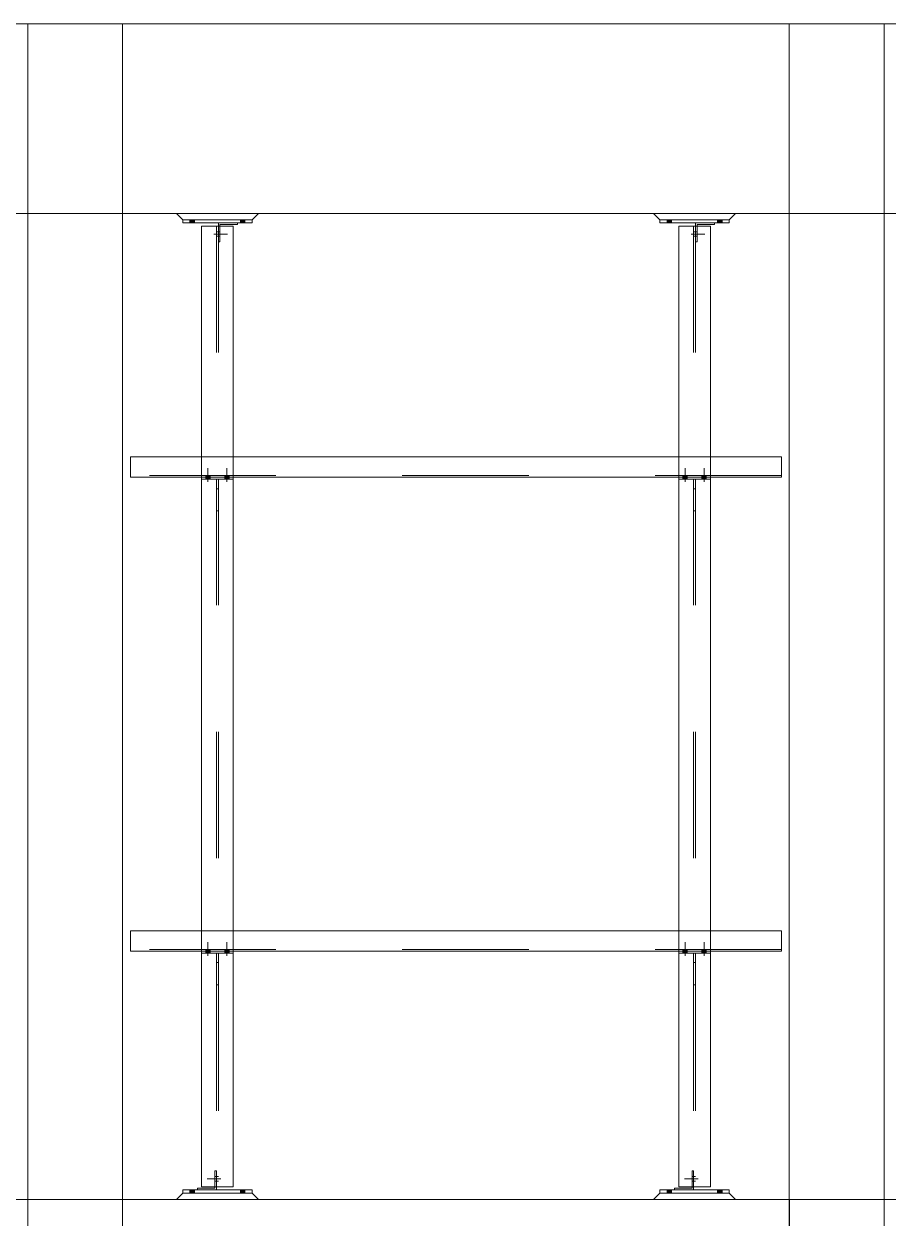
# Model space of a CAD drawing. Header units: millimetres. Extents: x 652937 to 1670132, y 1473552 to 2851037.
# Drawn here: x 663471.046 to 663473.782, y 1524533.461 to 1524537.24 of the extents above; entities that cross this region are included whole.
import ezdxf

# ---------------------------------------------------------------- set-up
doc = ezdxf.new("R2010")
doc.units = ezdxf.units.MM
for name, pattern in [('XKITLINE00', [0]), ('XKITLINE01', [4, 1, -1, 1, -1]), ('XKITLINE02', [4, 2, -2])]:
    doc.linetypes.add(name, pattern=pattern)
for name, color, linetype, lineweight in [('Bolt', 7, 'Continuous', 0), ('Part', 7, 'Continuous', 0), ('S-GRID', 7, 'Continuous', 9)]:
    doc.layers.add(name, color=color, linetype=linetype, lineweight=lineweight)

# ---------------------------------------------------------------- blocks, each defined once
blk = doc.blocks.new('*A18802950')
at = {"layer": 'S-GRID', "color": 7, "linetype": 'XKITLINE01', "lineweight": 0}
blk.add_line((-21.862873, 47.4), (90.947689, 47.4), dxfattribs=at)
blk = doc.blocks.new('*A18812951')
at = {"layer": 'S-GRID', "color": 7, "linetype": 'XKITLINE01', "lineweight": 0}
blk.add_line((-21.862873, 66), (90.947689, 66), dxfattribs=at)
blk = doc.blocks.new('*A19292999')
at = {"layer": 'Part', "color": 7, "linetype": 'XKITLINE02', "lineweight": 0}
for p, q in [((62.452218, 47.4), (62.452218, 44.4)), ((62.452683, 47.4), (62.452218, 47.4)), ((62.452218, 47.4), (62.452683, 47.4)), ((63.952218, 30.9), (63.952218, 47.4)), ((62.452218, 36.9), (62.452218, 30.9)), ((62.452683, 30.9), (62.452218, 30.9)), ((62.452218, 30.9), (62.452683, 30.9))]:
    blk.add_line(p, q, dxfattribs=at)
at = {"layer": 'Part', "color": 7, "linetype": 'XKITLINE00', "lineweight": 0}
for p, q in [((62.452683, 47.4), (63.952683, 47.4)), ((62.452683, 30.9), (62.452683, 47.4)), ((63.952683, 47.4), (63.952683, 30.9)), ((62.452218, 44.4), (62.452218, 36.9)), ((63.952683, 30.9), (62.452683, 30.9))]:
    blk.add_line(p, q, dxfattribs=at)
blk = doc.blocks.new('*A19303000')
at = {"layer": 'Part', "color": 7, "linetype": 'XKITLINE02', "lineweight": 0}
for p, q in [((50.402219, 47.4), (50.402219, 44.4)), ((50.402684, 47.4), (50.402219, 47.4)), ((50.402219, 47.4), (50.402684, 47.4)), ((51.902218, 30.9), (51.902218, 47.4)), ((50.402219, 36.9), (50.402219, 30.9)), ((50.402684, 30.9), (50.402219, 30.9)), ((50.402219, 30.9), (50.402684, 30.9))]:
    blk.add_line(p, q, dxfattribs=at)
at = {"layer": 'Part', "color": 7, "linetype": 'XKITLINE00', "lineweight": 0}
for p, q in [((50.402684, 47.4), (51.902684, 47.4)), ((50.402684, 30.9), (50.402684, 47.4)), ((51.902684, 47.4), (51.902684, 30.9)), ((50.402219, 44.4), (50.402219, 36.9)), ((51.902684, 30.9), (50.402684, 30.9))]:
    blk.add_line(p, q, dxfattribs=at)
blk = doc.blocks.new('*A21393209')
at = {"layer": 'Part', "color": 7, "linetype": 'XKITLINE00', "lineweight": 0}
blk.add_line((74.248136, 47.4), (-6.027551, 47.4), dxfattribs=at)
blk = doc.blocks.new('*A21423212')
at = {"layer": 'Part', "color": 7, "linetype": 'XKITLINE00', "lineweight": 0}
for p, q in [((74.247682, 66), (-6.027313, 66)), ((74.247682, 63), (-6.027313, 63))]:
    blk.add_line(p, q, dxfattribs=at)
blk = doc.blocks.new('*A21433213')
at = {"layer": 'Part', "color": 7, "linetype": 'XKITLINE00', "lineweight": 0}
for p, q in [((53.387713, 58.795), (53.387713, 58.295)), ((53.387899, 58.645), (53.387899, 58.795)), ((53.417899, 58.795), (53.387899, 58.795)), ((53.417899, 58.645), (53.417899, 58.795)), ((53.38776, 58.295), (53.387899, 58.645)), ((53.387899, 58.645), (53.417899, 58.645)), ((53.417899, 58.645), (53.41776, 58.295)), ((53.387713, 58.295), (53.38776, 58.295)), ((53.41776, 58.295), (53.38776, 58.295))]:
    blk.add_line(p, q, dxfattribs=at)
at = {"layer": 'Part', "color": 7, "linetype": 'XKITLINE02', "lineweight": 0}
for p, q in [((53.387899, 58.795), (53.387713, 58.795)), ((53.387899, 58.795), (53.387713, 58.795)), ((53.417713, 58.295), (53.417713, 58.795)), ((53.38776, 58.295), (53.387713, 58.295))]:
    blk.add_line(p, q, dxfattribs=at)
blk = doc.blocks.new('*A21453215')
at = {"layer": 'Part', "color": 7, "linetype": 'XKITLINE02', "lineweight": 0}
for p, q in [((50.401848, 66), (50.401848, 63)), ((50.402314, 66), (50.401848, 66)), ((50.401848, 66), (50.402314, 66)), ((51.901848, 47.4), (51.901848, 66)), ((50.402314, 47.4), (50.401848, 47.4)), ((50.401848, 47.4), (50.402314, 47.4))]:
    blk.add_line(p, q, dxfattribs=at)
at = {"layer": 'Part', "color": 7, "linetype": 'XKITLINE00', "lineweight": 0}
for p, q in [((50.402314, 66), (51.902314, 66)), ((50.402314, 47.4), (50.402314, 66)), ((51.902314, 66), (51.902314, 47.4)), ((50.401848, 63), (50.401848, 47.4)), ((51.902314, 47.4), (50.402314, 47.4))]:
    blk.add_line(p, q, dxfattribs=at)
blk = doc.blocks.new('*A21623232')
at = {"layer": 'Part', "color": 7, "linetype": 'XKITLINE00', "lineweight": 0}
for p, q in [((52.027684, 59.15), (52.027694, 59.15)), ((52.02784, 59.15), (52.027694, 59.15)), ((52.027694, 59.15), (52.027694, 58.855)), ((62.327851, 59.15), (52.02783, 59.15)), ((52.02784, 59.15), (52.02784, 58.825)), ((62.327841, 59.15), (62.327851, 59.15)), ((62.327851, 59.15), (62.327851, 58.825)), ((52.027684, 58.855), (52.027684, 58.825)), ((52.02784, 58.825), (52.027684, 58.825)), ((52.027684, 58.825), (62.327851, 58.825)), ((52.027694, 58.855), (52.02784, 58.855)), ((52.027694, 58.855), (52.02783, 58.855))]:
    blk.add_line(p, q, dxfattribs=at)
at = {"layer": 'Part', "color": 7, "linetype": 'XKITLINE02', "lineweight": 0}
for p, q in [((52.027684, 59.15), (52.027684, 58.855)), ((52.027694, 59.15), (52.027684, 59.15)), ((52.02783, 58.855), (52.02783, 59.15)), ((62.327695, 58.825), (62.327695, 59.15)), ((62.327695, 59.15), (62.327705, 59.15)), ((62.327705, 59.15), (62.327705, 58.855)), ((62.327841, 58.855), (62.327841, 59.15)), ((62.327841, 58.855), (52.02783, 58.855)), ((62.327851, 58.825), (62.327695, 58.825)), ((62.327705, 58.855), (62.327841, 58.855))]:
    blk.add_line(p, q, dxfattribs=at)
blk = doc.blocks.new('*A21643234')
at = {"layer": 'Part', "color": 7, "linetype": 'XKITLINE00', "lineweight": 0}
for p, q in [((53.152713, 58.825), (53.152713, 58.795)), ((53.152713, 58.795), (53.152899, 58.795)), ((53.652899, 58.795), (53.152713, 58.795)), ((53.152899, 58.825), (53.152899, 58.795)), ((53.652899, 58.795), (53.652899, 58.825))]:
    blk.add_line(p, q, dxfattribs=at)
at = {"layer": 'Part', "color": 7, "linetype": 'XKITLINE02', "lineweight": 0}
for p, q in [((53.652899, 58.825), (53.152713, 58.825)), ((53.652713, 58.825), (53.652899, 58.825)), ((53.652713, 58.825), (53.652713, 58.795)), ((53.652713, 58.795), (53.652899, 58.795))]:
    blk.add_line(p, q, dxfattribs=at)
blk = doc.blocks.new('*A21653235')
at = {"layer": 'Bolt'}
for points in [[(53.218, 58.825), (53.218, 58.855), (53.288, 58.855), (53.288, 58.825)], [(53.218, 58.795), (53.218, 58.825), (53.288, 58.825), (53.288, 58.795)], [(53.518, 58.825), (53.518, 58.855), (53.588, 58.855), (53.588, 58.825)], [(53.518, 58.795), (53.518, 58.825), (53.588, 58.825), (53.588, 58.795)]]:
    blk.add_hatch(color=7, dxfattribs=at).paths.add_polyline_path(points, flags=17)
at = {"layer": 'Bolt', "color": 7, "linetype": 'XKITLINE00', "lineweight": 0}
for p, q in [((53.253, 58.755), (53.253, 58.97)), ((53.553, 58.755), (53.553, 58.97)), ((53.218, 58.825), (53.218, 58.855)), ((53.218, 58.795), (53.218, 58.825)), ((53.288, 58.825), (53.288, 58.855)), ((53.288, 58.795), (53.288, 58.825)), ((53.518, 58.825), (53.518, 58.855)), ((53.518, 58.795), (53.518, 58.825)), ((53.588, 58.825), (53.588, 58.855)), ((53.588, 58.795), (53.588, 58.825))]:
    blk.add_line(p, q, dxfattribs=at)
blk = doc.blocks.new('*A21663236')
at = {"layer": 'Part', "color": 7, "linetype": 'XKITLINE00', "lineweight": 0}
for p, q in [((60.702788, 58.825), (60.702788, 58.795)), ((60.702788, 58.795), (60.702974, 58.795)), ((61.202974, 58.795), (60.702788, 58.795)), ((60.702974, 58.825), (60.702974, 58.795)), ((61.202974, 58.795), (61.202974, 58.825))]:
    blk.add_line(p, q, dxfattribs=at)
at = {"layer": 'Part', "color": 7, "linetype": 'XKITLINE02', "lineweight": 0}
for p, q in [((61.202974, 58.825), (60.702788, 58.825)), ((61.202788, 58.825), (61.202974, 58.825)), ((61.202788, 58.825), (61.202788, 58.795)), ((61.202788, 58.795), (61.202974, 58.795))]:
    blk.add_line(p, q, dxfattribs=at)
blk = doc.blocks.new('*A21673237')
at = {"layer": 'Bolt'}
for points in [[(60.768, 58.825), (60.768, 58.855), (60.838, 58.855), (60.838, 58.825)], [(60.768, 58.795), (60.768, 58.825), (60.838, 58.825), (60.838, 58.795)], [(61.068, 58.825), (61.068, 58.855), (61.138, 58.855), (61.138, 58.825)], [(61.068, 58.795), (61.068, 58.825), (61.138, 58.825), (61.138, 58.795)]]:
    blk.add_hatch(color=7, dxfattribs=at).paths.add_polyline_path(points, flags=17)
at = {"layer": 'Bolt', "color": 7, "linetype": 'XKITLINE00', "lineweight": 0}
for p, q in [((60.803, 58.755), (60.803, 58.97)), ((61.103, 58.755), (61.103, 58.97)), ((60.768, 58.825), (60.768, 58.855)), ((60.768, 58.795), (60.768, 58.825)), ((60.838, 58.825), (60.838, 58.855)), ((60.838, 58.795), (60.838, 58.825)), ((61.068, 58.825), (61.068, 58.855)), ((61.068, 58.795), (61.068, 58.825)), ((61.138, 58.825), (61.138, 58.855)), ((61.138, 58.795), (61.138, 58.825))]:
    blk.add_line(p, q, dxfattribs=at)
blk = doc.blocks.new('*A21683238')
at = {"layer": 'Part', "color": 7, "linetype": 'XKITLINE00', "lineweight": 0}
for p, q in [((52.852543, 62.85), (52.852543, 62.9)), ((53.952713, 62.9), (52.852543, 62.9)), ((53.952713, 62.85), (52.852543, 62.85)), ((52.852713, 62.85), (52.852713, 62.9)), ((53.952713, 62.85), (53.952713, 62.9))]:
    blk.add_line(p, q, dxfattribs=at)
at = {"layer": 'Part', "color": 7, "linetype": 'XKITLINE02', "lineweight": 0}
blk.add_line((53.952543, 62.85), (53.952543, 62.9), dxfattribs=at)
blk = doc.blocks.new('*A21693239')
at = {"layer": 'Part', "color": 7, "linetype": 'XKITLINE00', "lineweight": 0}
for p, q in [((53.417582, 62.85), (53.417582, 62.8)), ((53.417675, 62.85), (53.417675, 62.8)), ((53.442675, 62.825), (53.442675, 62.8)), ((53.717675, 62.825), (53.442675, 62.825)), ((53.717675, 62.825), (53.717675, 62.85))]:
    blk.add_line(p, q, dxfattribs=at)
at = {"layer": 'Part', "color": 7, "linetype": 'XKITLINE02', "lineweight": 0}
for p, q in [((53.717675, 62.85), (53.417582, 62.85)), ((53.417582, 62.8), (53.417582, 62.55)), ((53.417675, 62.8), (53.417675, 62.55)), ((53.442675, 62.825), (53.442582, 62.825)), ((53.442582, 62.825), (53.442582, 62.55)), ((53.442675, 62.825), (53.442582, 62.825)), ((53.442675, 62.8), (53.442675, 62.55)), ((53.717582, 62.85), (53.717582, 62.825)), ((53.442675, 62.55), (53.417582, 62.55))]:
    blk.add_line(p, q, dxfattribs=at)
blk = doc.blocks.new('*A21703240')
at = {"layer": 'Part', "color": 7, "linetype": 'XKITLINE00', "lineweight": 0}
for p, q in [((52.752512, 63), (52.852543, 62.9)), ((52.852713, 62.9), (52.752744, 63)), ((54.052744, 63), (53.952713, 62.9)), ((53.952713, 62.9), (52.852543, 62.9))]:
    blk.add_line(p, q, dxfattribs=at)
at = {"layer": 'Part', "color": 7, "linetype": 'XKITLINE02', "lineweight": 0}
for p, q in [((52.752744, 63), (52.752512, 63)), ((52.752512, 63), (54.052744, 63)), ((53.952543, 62.9), (54.052512, 63)), ((53.952713, 62.9), (53.952543, 62.9))]:
    blk.add_line(p, q, dxfattribs=at)
blk = doc.blocks.new('*A21713241')
at = {"layer": 'Bolt', "color": 7, "linetype": 'XKITLINE02', "lineweight": 0}
for p, q in [((53.348028, 62.675), (53.562628, 62.675)), ((53.387617, 62.64), (53.417617, 62.64)), ((53.387639, 62.71), (53.417639, 62.71)), ((53.417598, 62.64), (53.442598, 62.64)), ((53.417658, 62.71), (53.442658, 62.71))]:
    blk.add_line(p, q, dxfattribs=at)
blk = doc.blocks.new('*A21723242')
at = {"layer": 'Bolt'}
for points in [[(53.038, 62.9), (53.038, 62.85), (52.968, 62.85), (52.968, 62.9)], [(53.838, 62.9), (53.838, 62.85), (53.768, 62.85), (53.768, 62.9)]]:
    blk.add_hatch(color=7, dxfattribs=at).paths.add_polyline_path(points, flags=17)
at = {"layer": 'Bolt', "color": 7, "linetype": 'XKITLINE00', "lineweight": 0}
for p, q in [((52.968, 62.9), (52.968, 62.85)), ((53.003, 62.9), (53.003, 62.85)), ((53.038, 62.9), (53.038, 62.85)), ((53.768, 62.9), (53.768, 62.85)), ((53.803, 62.9), (53.803, 62.85)), ((53.838, 62.9), (53.838, 62.85))]:
    blk.add_line(p, q, dxfattribs=at)
blk = doc.blocks.new('*A21733243')
at = {"layer": 'Part', "color": 7, "linetype": 'XKITLINE00', "lineweight": 0}
for p, q in [((60.402617, 62.85), (60.402617, 62.9)), ((61.502788, 62.9), (60.402617, 62.9)), ((61.502788, 62.85), (60.402617, 62.85)), ((60.402788, 62.85), (60.402788, 62.9)), ((61.502788, 62.85), (61.502788, 62.9))]:
    blk.add_line(p, q, dxfattribs=at)
at = {"layer": 'Part', "color": 7, "linetype": 'XKITLINE02', "lineweight": 0}
blk.add_line((61.502617, 62.85), (61.502617, 62.9), dxfattribs=at)
blk = doc.blocks.new('*A21743244')
at = {"layer": 'Part', "color": 7, "linetype": 'XKITLINE00', "lineweight": 0}
for p, q in [((60.967656, 62.85), (60.967656, 62.8)), ((60.967749, 62.85), (60.967749, 62.8)), ((60.992749, 62.825), (60.992749, 62.8)), ((61.267749, 62.825), (60.992749, 62.825)), ((61.267749, 62.825), (61.267749, 62.85))]:
    blk.add_line(p, q, dxfattribs=at)
at = {"layer": 'Part', "color": 7, "linetype": 'XKITLINE02', "lineweight": 0}
for p, q in [((61.267749, 62.85), (60.967656, 62.85)), ((60.967656, 62.8), (60.967656, 62.55)), ((60.967749, 62.8), (60.967749, 62.55)), ((60.992749, 62.825), (60.992656, 62.825)), ((60.992656, 62.825), (60.992656, 62.55)), ((60.992749, 62.825), (60.992656, 62.825)), ((60.992749, 62.8), (60.992749, 62.55)), ((61.267656, 62.85), (61.267656, 62.825)), ((60.992749, 62.55), (60.967656, 62.55))]:
    blk.add_line(p, q, dxfattribs=at)
blk = doc.blocks.new('*A21753245')
at = {"layer": 'Part', "color": 7, "linetype": 'XKITLINE00', "lineweight": 0}
for p, q in [((60.302586, 63), (60.402617, 62.9)), ((60.402788, 62.9), (60.302819, 63)), ((61.602819, 63), (61.502788, 62.9)), ((61.502788, 62.9), (60.402617, 62.9))]:
    blk.add_line(p, q, dxfattribs=at)
at = {"layer": 'Part', "color": 7, "linetype": 'XKITLINE02', "lineweight": 0}
for p, q in [((60.302819, 63), (60.302586, 63)), ((60.302586, 63), (61.602819, 63)), ((61.502617, 62.9), (61.602586, 63)), ((61.502788, 62.9), (61.502617, 62.9))]:
    blk.add_line(p, q, dxfattribs=at)
blk = doc.blocks.new('*A21763246')
at = {"layer": 'Bolt', "color": 7, "linetype": 'XKITLINE02', "lineweight": 0}
for p, q in [((60.898102, 62.675), (61.112702, 62.675)), ((60.937692, 62.64), (60.967692, 62.64)), ((60.937713, 62.71), (60.967713, 62.71)), ((60.967672, 62.64), (60.992672, 62.64)), ((60.967733, 62.71), (60.992733, 62.71))]:
    blk.add_line(p, q, dxfattribs=at)
blk = doc.blocks.new('*A21773247')
at = {"layer": 'Bolt'}
for points in [[(60.588, 62.9), (60.588, 62.85), (60.518, 62.85), (60.518, 62.9)], [(61.388, 62.9), (61.388, 62.85), (61.318, 62.85), (61.318, 62.9)]]:
    blk.add_hatch(color=7, dxfattribs=at).paths.add_polyline_path(points, flags=17)
at = {"layer": 'Bolt', "color": 7, "linetype": 'XKITLINE00', "lineweight": 0}
for p, q in [((60.518, 62.9), (60.518, 62.85)), ((60.553, 62.9), (60.553, 62.85)), ((60.588, 62.9), (60.588, 62.85)), ((61.318, 62.9), (61.318, 62.85)), ((61.353, 62.9), (61.353, 62.85)), ((61.388, 62.9), (61.388, 62.85))]:
    blk.add_line(p, q, dxfattribs=at)
blk = doc.blocks.new('*A23153385')
at = {"layer": 'Part', "color": 7, "linetype": 'XKITLINE02', "lineweight": 0}
for p, q in [((62.451848, 66), (62.451848, 63)), ((62.452313, 66), (62.451848, 66)), ((62.451848, 66), (62.452313, 66)), ((63.951848, 47.4), (63.951848, 66)), ((62.452313, 47.4), (62.451848, 47.4)), ((62.451848, 47.4), (62.452313, 47.4))]:
    blk.add_line(p, q, dxfattribs=at)
at = {"layer": 'Part', "color": 7, "linetype": 'XKITLINE00', "lineweight": 0}
for p, q in [((62.452313, 66), (63.952313, 66)), ((62.452313, 47.4), (62.452313, 66)), ((63.952313, 66), (63.952313, 47.4)), ((62.451848, 63), (62.451848, 47.4)), ((63.952313, 47.4), (62.452313, 47.4))]:
    blk.add_line(p, q, dxfattribs=at)
blk = doc.blocks.new('*A23163386')
at = {"layer": 'Part', "color": 7, "linetype": 'XKITLINE00', "lineweight": 0}
for p, q in [((52.027684, 51.65), (52.027694, 51.65)), ((52.02784, 51.65), (52.027694, 51.65)), ((52.027694, 51.65), (52.027694, 51.355)), ((62.327851, 51.65), (52.02783, 51.65)), ((52.02784, 51.65), (52.02784, 51.325)), ((62.327841, 51.65), (62.327851, 51.65)), ((62.327851, 51.65), (62.327851, 51.325)), ((52.027684, 51.355), (52.027684, 51.325)), ((52.02784, 51.325), (52.027684, 51.325)), ((52.027684, 51.325), (62.327851, 51.325)), ((52.027694, 51.355), (52.02784, 51.355)), ((52.027694, 51.355), (52.02783, 51.355))]:
    blk.add_line(p, q, dxfattribs=at)
at = {"layer": 'Part', "color": 7, "linetype": 'XKITLINE02', "lineweight": 0}
for p, q in [((52.027684, 51.65), (52.027684, 51.355)), ((52.027694, 51.65), (52.027684, 51.65)), ((52.02783, 51.355), (52.02783, 51.65)), ((62.327695, 51.325), (62.327695, 51.65)), ((62.327695, 51.65), (62.327705, 51.65)), ((62.327705, 51.65), (62.327705, 51.355)), ((62.327841, 51.355), (62.327841, 51.65)), ((62.327841, 51.355), (52.02783, 51.355)), ((62.327851, 51.325), (62.327695, 51.325)), ((62.327705, 51.355), (62.327841, 51.355))]:
    blk.add_line(p, q, dxfattribs=at)
blk = doc.blocks.new('*A23173387')
at = {"layer": 'Part', "color": 7, "linetype": 'XKITLINE00', "lineweight": 0}
for p, q in [((53.652706, 62.8), (53.152551, 62.8)), ((53.152563, 62.8), (53.152563, 59.15)), ((53.152706, 62.8), (53.152706, 59.15)), ((53.652706, 62.8), (53.652706, 59.15)), ((53.152563, 58.825), (53.152563, 51.65)), ((53.152706, 58.825), (53.152706, 51.65)), ((53.652706, 58.795), (53.652706, 51.65)), ((53.152563, 51.325), (53.152563, 47.6)), ((53.152706, 51.325), (53.152706, 47.6)), ((53.652706, 51.295), (53.652706, 47.6)), ((53.652706, 47.6), (53.152551, 47.6))]:
    blk.add_line(p, q, dxfattribs=at)
at = {"layer": 'Part', "color": 7, "linetype": 'XKITLINE02', "lineweight": 0}
for p, q in [((53.152551, 62.8), (53.152551, 47.6)), ((53.152693, 62.8), (53.152693, 47.6)), ((53.387563, 62.8), (53.387563, 47.6)), ((53.387693, 62.8), (53.387693, 47.6)), ((53.417563, 62.8), (53.417563, 47.6)), ((53.417693, 62.8), (53.417693, 47.6)), ((53.652551, 62.8), (53.652551, 47.6)), ((53.652563, 62.8), (53.652563, 47.6)), ((53.652693, 62.8), (53.652693, 47.6)), ((53.152563, 59.15), (53.152563, 58.825)), ((53.152706, 59.15), (53.152706, 58.825)), ((53.652706, 59.15), (53.652706, 58.795)), ((53.152563, 51.65), (53.152563, 51.325)), ((53.152706, 51.65), (53.152706, 51.325)), ((53.652706, 51.65), (53.652706, 51.295))]:
    blk.add_line(p, q, dxfattribs=at)
blk = doc.blocks.new('*A23183388')
at = {"layer": 'Part', "color": 7, "linetype": 'XKITLINE00', "lineweight": 0}
for p, q in [((61.20278, 62.8), (60.702625, 62.8)), ((60.702637, 62.8), (60.702637, 59.15)), ((60.70278, 62.8), (60.70278, 59.15)), ((61.20278, 62.8), (61.20278, 59.15)), ((60.702637, 58.825), (60.702637, 51.65)), ((60.70278, 58.825), (60.70278, 51.65)), ((61.20278, 58.795), (61.20278, 51.65)), ((60.702637, 51.325), (60.702637, 47.6)), ((60.70278, 51.325), (60.70278, 47.6)), ((61.20278, 51.295), (61.20278, 47.6)), ((61.20278, 47.6), (60.702625, 47.6))]:
    blk.add_line(p, q, dxfattribs=at)
at = {"layer": 'Part', "color": 7, "linetype": 'XKITLINE02', "lineweight": 0}
for p, q in [((60.702625, 62.8), (60.702625, 47.6)), ((60.702768, 62.8), (60.702768, 47.6)), ((60.937637, 62.8), (60.937637, 47.6)), ((60.937768, 62.8), (60.937768, 47.6)), ((60.967637, 62.8), (60.967637, 47.6)), ((60.967768, 62.8), (60.967768, 47.6)), ((61.202625, 62.8), (61.202625, 47.6)), ((61.202637, 62.8), (61.202637, 47.6)), ((61.202768, 62.8), (61.202768, 47.6)), ((60.702637, 59.15), (60.702637, 58.825)), ((60.70278, 59.15), (60.70278, 58.825)), ((61.20278, 59.15), (61.20278, 58.795)), ((60.702637, 51.65), (60.702637, 51.325)), ((60.70278, 51.65), (60.70278, 51.325)), ((61.20278, 51.65), (61.20278, 51.295))]:
    blk.add_line(p, q, dxfattribs=at)
blk = doc.blocks.new('*A23253395')
at = {"layer": 'Bolt'}
for points in [[(60.768, 51.325), (60.768, 51.355), (60.838, 51.355), (60.838, 51.325)], [(60.768, 51.295), (60.768, 51.325), (60.838, 51.325), (60.838, 51.295)], [(61.068, 51.325), (61.068, 51.355), (61.138, 51.355), (61.138, 51.325)], [(61.068, 51.295), (61.068, 51.325), (61.138, 51.325), (61.138, 51.295)]]:
    blk.add_hatch(color=7, dxfattribs=at).paths.add_polyline_path(points, flags=17)
at = {"layer": 'Bolt', "color": 7, "linetype": 'XKITLINE00', "lineweight": 0}
for p, q in [((60.803, 51.255), (60.803, 51.47)), ((61.103, 51.255), (61.103, 51.47)), ((60.768, 51.325), (60.768, 51.355)), ((60.768, 51.295), (60.768, 51.325)), ((60.838, 51.325), (60.838, 51.355)), ((60.838, 51.295), (60.838, 51.325)), ((61.068, 51.325), (61.068, 51.355)), ((61.068, 51.295), (61.068, 51.325)), ((61.138, 51.325), (61.138, 51.355)), ((61.138, 51.295), (61.138, 51.325))]:
    blk.add_line(p, q, dxfattribs=at)
blk = doc.blocks.new('*A23263396')
at = {"layer": 'Part', "color": 7, "linetype": 'XKITLINE00', "lineweight": 0}
for p, q in [((60.937788, 51.295), (60.937788, 50.795)), ((60.937974, 51.145), (60.937974, 51.295)), ((60.967974, 51.295), (60.937974, 51.295)), ((60.967974, 51.145), (60.967974, 51.295)), ((60.937834, 50.795), (60.937974, 51.145)), ((60.937974, 51.145), (60.967974, 51.145)), ((60.967974, 51.145), (60.967834, 50.795)), ((60.937788, 50.795), (60.937834, 50.795)), ((60.967834, 50.795), (60.937834, 50.795))]:
    blk.add_line(p, q, dxfattribs=at)
at = {"layer": 'Part', "color": 7, "linetype": 'XKITLINE02', "lineweight": 0}
for p, q in [((60.937974, 51.295), (60.937788, 51.295)), ((60.937974, 51.295), (60.937788, 51.295)), ((60.967788, 50.795), (60.967788, 51.295)), ((60.937834, 50.795), (60.937788, 50.795))]:
    blk.add_line(p, q, dxfattribs=at)
blk = doc.blocks.new('*A23273397')
at = {"layer": 'Part', "color": 7, "linetype": 'XKITLINE00', "lineweight": 0}
for p, q in [((60.702788, 51.325), (60.702788, 51.295)), ((60.702788, 51.295), (60.702974, 51.295)), ((61.202974, 51.295), (60.702788, 51.295)), ((60.702974, 51.325), (60.702974, 51.295)), ((61.202974, 51.295), (61.202974, 51.325))]:
    blk.add_line(p, q, dxfattribs=at)
at = {"layer": 'Part', "color": 7, "linetype": 'XKITLINE02', "lineweight": 0}
for p, q in [((61.202974, 51.325), (60.702788, 51.325)), ((61.202788, 51.325), (61.202974, 51.325)), ((61.202788, 51.325), (61.202788, 51.295)), ((61.202788, 51.295), (61.202974, 51.295))]:
    blk.add_line(p, q, dxfattribs=at)
blk = doc.blocks.new('*A23283398')
at = {"layer": 'Bolt'}
for points in [[(53.218, 51.325), (53.218, 51.355), (53.288, 51.355), (53.288, 51.325)], [(53.218, 51.295), (53.218, 51.325), (53.288, 51.325), (53.288, 51.295)], [(53.518, 51.325), (53.518, 51.355), (53.588, 51.355), (53.588, 51.325)], [(53.518, 51.295), (53.518, 51.325), (53.588, 51.325), (53.588, 51.295)]]:
    blk.add_hatch(color=7, dxfattribs=at).paths.add_polyline_path(points, flags=17)
at = {"layer": 'Bolt', "color": 7, "linetype": 'XKITLINE00', "lineweight": 0}
for p, q in [((53.253, 51.255), (53.253, 51.47)), ((53.553, 51.255), (53.553, 51.47)), ((53.218, 51.325), (53.218, 51.355)), ((53.218, 51.295), (53.218, 51.325)), ((53.288, 51.325), (53.288, 51.355)), ((53.288, 51.295), (53.288, 51.325)), ((53.518, 51.325), (53.518, 51.355)), ((53.518, 51.295), (53.518, 51.325)), ((53.588, 51.325), (53.588, 51.355)), ((53.588, 51.295), (53.588, 51.325))]:
    blk.add_line(p, q, dxfattribs=at)
blk = doc.blocks.new('*A23293399')
at = {"layer": 'Part', "color": 7, "linetype": 'XKITLINE00', "lineweight": 0}
for p, q in [((53.387713, 51.295), (53.387713, 50.795)), ((53.387899, 51.145), (53.387899, 51.295)), ((53.417899, 51.295), (53.387899, 51.295)), ((53.417899, 51.145), (53.417899, 51.295)), ((53.38776, 50.795), (53.387899, 51.145)), ((53.387899, 51.145), (53.417899, 51.145)), ((53.417899, 51.145), (53.41776, 50.795)), ((53.387713, 50.795), (53.38776, 50.795)), ((53.41776, 50.795), (53.38776, 50.795))]:
    blk.add_line(p, q, dxfattribs=at)
at = {"layer": 'Part', "color": 7, "linetype": 'XKITLINE02', "lineweight": 0}
for p, q in [((53.387899, 51.295), (53.387713, 51.295)), ((53.387899, 51.295), (53.387713, 51.295)), ((53.417713, 50.795), (53.417713, 51.295)), ((53.38776, 50.795), (53.387713, 50.795))]:
    blk.add_line(p, q, dxfattribs=at)
blk = doc.blocks.new('*A23303400')
at = {"layer": 'Part', "color": 7, "linetype": 'XKITLINE00', "lineweight": 0}
for p, q in [((53.152713, 51.325), (53.152713, 51.295)), ((53.152713, 51.295), (53.152899, 51.295)), ((53.652899, 51.295), (53.152713, 51.295)), ((53.152899, 51.325), (53.152899, 51.295)), ((53.652899, 51.295), (53.652899, 51.325))]:
    blk.add_line(p, q, dxfattribs=at)
at = {"layer": 'Part', "color": 7, "linetype": 'XKITLINE02', "lineweight": 0}
for p, q in [((53.652899, 51.325), (53.152713, 51.325)), ((53.652713, 51.325), (53.652899, 51.325)), ((53.652713, 51.325), (53.652713, 51.295)), ((53.652713, 51.295), (53.652899, 51.295))]:
    blk.add_line(p, q, dxfattribs=at)
blk = doc.blocks.new('*A23313401')
at = {"layer": 'Part', "color": 7, "linetype": 'XKITLINE00', "lineweight": 0}
for p, q in [((60.937788, 58.795), (60.937788, 58.295)), ((60.937974, 58.645), (60.937974, 58.795)), ((60.967974, 58.795), (60.937974, 58.795)), ((60.967974, 58.645), (60.967974, 58.795)), ((60.937834, 58.295), (60.937974, 58.645)), ((60.937974, 58.645), (60.967974, 58.645)), ((60.967974, 58.645), (60.967834, 58.295)), ((60.937788, 58.295), (60.937834, 58.295)), ((60.967834, 58.295), (60.937834, 58.295))]:
    blk.add_line(p, q, dxfattribs=at)
at = {"layer": 'Part', "color": 7, "linetype": 'XKITLINE02', "lineweight": 0}
for p, q in [((60.937974, 58.795), (60.937788, 58.795)), ((60.937974, 58.795), (60.937788, 58.795)), ((60.967788, 58.295), (60.967788, 58.795)), ((60.937834, 58.295), (60.937788, 58.295))]:
    blk.add_line(p, q, dxfattribs=at)
blk = doc.blocks.new('*A23533423')
at = {"layer": 'Bolt'}
for points in [[(53.038, 47.55), (53.038, 47.5), (52.968, 47.5), (52.968, 47.55)], [(53.838, 47.55), (53.838, 47.5), (53.768, 47.5), (53.768, 47.55)]]:
    blk.add_hatch(color=7, dxfattribs=at).paths.add_polyline_path(points, flags=17)
at = {"layer": 'Bolt', "color": 7, "linetype": 'XKITLINE00', "lineweight": 0}
for p, q in [((52.968, 47.5), (52.968, 47.55)), ((53.003, 47.5), (53.003, 47.55)), ((53.038, 47.5), (53.038, 47.55)), ((53.768, 47.5), (53.768, 47.55)), ((53.803, 47.5), (53.803, 47.55)), ((53.838, 47.5), (53.838, 47.55))]:
    blk.add_line(p, q, dxfattribs=at)
blk = doc.blocks.new('*A23543424')
at = {"layer": 'Bolt', "color": 7, "linetype": 'XKITLINE02', "lineweight": 0}
for p, q in [((53.457228, 47.725), (53.242628, 47.725)), ((53.387598, 47.76), (53.362598, 47.76)), ((53.387658, 47.69), (53.362658, 47.69)), ((53.417617, 47.76), (53.387617, 47.76)), ((53.417639, 47.69), (53.387639, 47.69))]:
    blk.add_line(p, q, dxfattribs=at)
blk = doc.blocks.new('*A23553425')
at = {"layer": 'Part', "color": 7, "linetype": 'XKITLINE00', "lineweight": 0}
for p, q in [((52.852543, 47.5), (52.752512, 47.4)), ((52.752744, 47.4), (52.852713, 47.5)), ((52.852713, 47.5), (52.852543, 47.5)), ((52.852543, 47.5), (53.952713, 47.5)), ((53.952713, 47.5), (54.052744, 47.4))]:
    blk.add_line(p, q, dxfattribs=at)
at = {"layer": 'Part', "color": 7, "linetype": 'XKITLINE02', "lineweight": 0}
for p, q in [((53.952543, 47.5), (54.052512, 47.4)), ((54.052744, 47.4), (52.752512, 47.4)), ((54.052512, 47.4), (54.052744, 47.4))]:
    blk.add_line(p, q, dxfattribs=at)
blk = doc.blocks.new('*A23563426')
at = {"layer": 'Part', "color": 7, "linetype": 'XKITLINE02', "lineweight": 0}
for p, q in [((53.387675, 47.85), (53.362582, 47.85)), ((53.362582, 47.85), (53.362582, 47.6)), ((53.362675, 47.85), (53.362675, 47.6)), ((53.387582, 47.55), (53.387582, 47.85)), ((53.387675, 47.85), (53.387675, 47.6)), ((53.087582, 47.575), (53.087675, 47.575)), ((53.087675, 47.575), (53.087582, 47.575)), ((53.387675, 47.55), (53.087582, 47.55))]:
    blk.add_line(p, q, dxfattribs=at)
at = {"layer": 'Part', "color": 7, "linetype": 'XKITLINE00', "lineweight": 0}
for p, q in [((53.087582, 47.575), (53.087582, 47.55)), ((53.362675, 47.575), (53.087675, 47.575)), ((53.087675, 47.575), (53.087675, 47.55)), ((53.362582, 47.6), (53.362582, 47.575)), ((53.362675, 47.6), (53.362675, 47.575)), ((53.387675, 47.6), (53.387675, 47.55))]:
    blk.add_line(p, q, dxfattribs=at)
blk = doc.blocks.new('*A23573427')
at = {"layer": 'Part', "color": 7, "linetype": 'XKITLINE00', "lineweight": 0}
for p, q in [((53.952713, 47.55), (52.852543, 47.55)), ((52.852543, 47.55), (52.852543, 47.5)), ((53.952713, 47.5), (52.852543, 47.5)), ((52.852713, 47.5), (52.852713, 47.55)), ((53.952713, 47.55), (53.952713, 47.5))]:
    blk.add_line(p, q, dxfattribs=at)
at = {"layer": 'Part', "color": 7, "linetype": 'XKITLINE02', "lineweight": 0}
blk.add_line((53.952543, 47.5), (53.952543, 47.55), dxfattribs=at)
blk = doc.blocks.new('*A24383508')
at = {"layer": 'Bolt'}
for points in [[(60.588, 47.55), (60.588, 47.5), (60.518, 47.5), (60.518, 47.55)], [(61.388, 47.55), (61.388, 47.5), (61.318, 47.5), (61.318, 47.55)]]:
    blk.add_hatch(color=7, dxfattribs=at).paths.add_polyline_path(points, flags=17)
at = {"layer": 'Bolt', "color": 7, "linetype": 'XKITLINE00', "lineweight": 0}
for p, q in [((60.518, 47.5), (60.518, 47.55)), ((60.553, 47.5), (60.553, 47.55)), ((60.588, 47.5), (60.588, 47.55)), ((61.318, 47.5), (61.318, 47.55)), ((61.353, 47.5), (61.353, 47.55)), ((61.388, 47.5), (61.388, 47.55))]:
    blk.add_line(p, q, dxfattribs=at)
blk = doc.blocks.new('*A24393509')
at = {"layer": 'Bolt', "color": 7, "linetype": 'XKITLINE02', "lineweight": 0}
for p, q in [((61.007302, 47.725), (60.792702, 47.725)), ((60.937672, 47.76), (60.912672, 47.76)), ((60.937733, 47.69), (60.912733, 47.69)), ((60.967692, 47.76), (60.937692, 47.76)), ((60.967713, 47.69), (60.937713, 47.69))]:
    blk.add_line(p, q, dxfattribs=at)
blk = doc.blocks.new('*A24403510')
at = {"layer": 'Part', "color": 7, "linetype": 'XKITLINE00', "lineweight": 0}
for p, q in [((60.402617, 47.5), (60.302586, 47.4)), ((60.302819, 47.4), (60.402788, 47.5)), ((60.402788, 47.5), (60.402617, 47.5)), ((60.402617, 47.5), (61.502788, 47.5)), ((61.502788, 47.5), (61.602819, 47.4))]:
    blk.add_line(p, q, dxfattribs=at)
at = {"layer": 'Part', "color": 7, "linetype": 'XKITLINE02', "lineweight": 0}
for p, q in [((61.502617, 47.5), (61.602586, 47.4)), ((61.602819, 47.4), (60.302586, 47.4)), ((61.602586, 47.4), (61.602819, 47.4))]:
    blk.add_line(p, q, dxfattribs=at)
blk = doc.blocks.new('*A24413511')
at = {"layer": 'Part', "color": 7, "linetype": 'XKITLINE02', "lineweight": 0}
for p, q in [((60.937749, 47.85), (60.912656, 47.85)), ((60.912656, 47.85), (60.912656, 47.6)), ((60.912749, 47.85), (60.912749, 47.6)), ((60.937656, 47.55), (60.937656, 47.85)), ((60.937749, 47.85), (60.937749, 47.6)), ((60.637656, 47.575), (60.637749, 47.575)), ((60.637749, 47.575), (60.637656, 47.575)), ((60.937749, 47.55), (60.637656, 47.55))]:
    blk.add_line(p, q, dxfattribs=at)
at = {"layer": 'Part', "color": 7, "linetype": 'XKITLINE00', "lineweight": 0}
for p, q in [((60.637656, 47.575), (60.637656, 47.55)), ((60.912749, 47.575), (60.637749, 47.575)), ((60.637749, 47.575), (60.637749, 47.55)), ((60.912656, 47.6), (60.912656, 47.575)), ((60.912749, 47.6), (60.912749, 47.575)), ((60.937749, 47.6), (60.937749, 47.55))]:
    blk.add_line(p, q, dxfattribs=at)
blk = doc.blocks.new('*A24423512')
at = {"layer": 'Part', "color": 7, "linetype": 'XKITLINE00', "lineweight": 0}
for p, q in [((61.502788, 47.55), (60.402617, 47.55)), ((60.402617, 47.55), (60.402617, 47.5)), ((61.502788, 47.5), (60.402617, 47.5)), ((60.402788, 47.5), (60.402788, 47.55)), ((61.502788, 47.55), (61.502788, 47.5))]:
    blk.add_line(p, q, dxfattribs=at)
at = {"layer": 'Part', "color": 7, "linetype": 'XKITLINE02', "lineweight": 0}
blk.add_line((61.502617, 47.5), (61.502617, 47.55), dxfattribs=at)

msp = doc.modelspace()

# ---------------------------------------------------------------- block references
at = {"color": 7, "lineweight": 0, "xscale": 0.2, "yscale": 0.2, "zscale": 0.2}
for name in ['*A18812951', '*A21423212', '*A21453215', '*A23153385', '*A21703240', '*A21753245', '*A21683238', '*A21723242', '*A23173387', '*A21693239', '*A21733243', '*A21773247', '*A23183388', '*A21743244', '*A21713241', '*A21763246', '*A21623232', '*A21643234', '*A21653235', '*A21663236', '*A21673237', '*A21433213', '*A23313401', '*A23163386', '*A23283398', '*A23253395', '*A23303400', '*A23293399', '*A23273397', '*A23263396', '*A18802950', '*A23563426', '*A23543424', '*A24413511', '*A24393509', '*A23553425', '*A23573427', '*A23533423', '*A24403510', '*A24423512', '*A24383508', '*A21393209', '*A19303000', '*A19292999']:
    msp.add_blockref(name, (663460.9784, 1524524.0403), dxfattribs=at)

doc.saveas('drawing.dxf')
